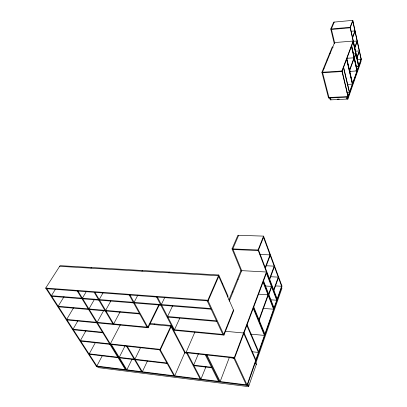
<?xml version="1.0" encoding="UTF-8"?>
<svg xmlns="http://www.w3.org/2000/svg" width="407" height="407" viewBox="0 0 407 407"><rect width="100%" height="100%" fill="white"/><g stroke="black" fill="none" stroke-linecap="round" stroke-linejoin="round"><path stroke-width="0.61" d="M97.507 366.651L98.123 367.602L248.57 386.65L256.461 363.95L255.56 361.894M227.767 296.978L228.073 296.235L218.783 275.005L60.073 265.659L45.711 288.064L96.484 366.468L247.324 385.465L282.02 286.187L263.553 236.121L237.912 235.261L232.031 248.886L241.086 270.991M332.778 47.003L332.204 47.049L321.901 72.288L328.525 98.031L348.112 97.075L361.289 59.371L352.788 20.35L333.679 22.131L330.764 29.004L334.3 43.778M329.756 97.97L330.25 99.883L347.909 99.038L361.07 61.294L360.765 59.885M281.822 285.653L247.08 384.936L96.169 365.974M361.182 58.883L347.99 96.576L328.983 97.512M273.697 289.83L278.235 277.147L270.655 276.709M356.949 57.402L359.269 50.926L355.52 51.211M273.901 290.374L278.439 277.691M357.056 57.901L359.376 51.419M259.188 320.187L268.188 295.36M268.661 294.058L271.438 286.386L265.166 285.989M349.633 70.686L354.126 58.303M354.36 57.646L355.764 53.775L353.23 53.958M268.874 294.607L271.647 286.94M354.472 58.145L355.876 54.273M258.959 319.632L267.974 294.805L258.476 294.149M349.516 70.182L354.009 57.799L346.606 58.328M269.51 278.826L274.176 266.158L266.092 265.74M354.741 47.446L357.107 41.021L353.327 41.326M269.724 279.385L274.384 266.717M354.853 47.95L357.219 41.524M330.967 99.496L330.83 99.852L330.342 97.945M247.324 385.465L234.351 357.483L266.437 272.008L240.924 270.594L228.932 299.969M348.112 97.075L341.895 71.001L353.139 41.061L334.59 42.567L322.497 72.248L329.11 98.006M266.656 272.578L234.615 358.053L186.467 352.757M353.251 41.57L342.022 71.525L322.629 72.767M265.216 267.531L270.014 254.884L259.961 254.431M352.493 37.302L354.909 30.932L351.226 31.253M265.435 268.106L270.223 255.454M352.61 37.815L355.021 31.446M229.268 357.646L220.156 381.557L206.965 355.011M358.674 66.051L350.081 27.279L352.788 20.35M352.9 20.869L350.198 27.803L331.461 29.472M276.943 299.598L258.048 249.979L263.553 236.121M263.772 236.716L258.277 250.575L233.043 249.506M233.455 309.961L223.692 334.493L173.657 329.69M156.578 297.018L173.962 330.275L223.972 335.093L233.72 310.561L218.462 275.743L59.651 266.315M205.947 366.768L200.956 379.141L187.261 352.849M332.901 47.512L333.033 47.192M334.579 43.386L334.707 43.071M229.243 301.17L241.682 270.64M198.484 353.627L193.666 365.145L211.523 367.241M222.395 284.717L222.71 283.979M334.249 22.075L331.339 28.953L334.808 43.488M238.67 235.287L232.804 248.916L241.855 271.062M184.732 352.747L174.7 375.844L160.043 349.343L171.128 325.468L150.158 323.509M223.972 335.093L207.824 300.264L218.783 275.005M218.752 276.394L208.13 300.915L46.098 288.66M200.178 379.044L186.177 352.203L194.907 332.031M179.757 318.223L174.471 329.772L157.412 297.079M171.093 326.714L160.348 349.888L110.648 344.424M172.629 305.815L167.557 316.519L216.509 320.818M147.395 361.075L142.343 371.774L127.218 346.245M154.197 324.608L154.528 323.916M164.891 297.242L161.32 304.563L210.806 308.542M140.68 347.375L134.905 359.218L166.88 362.993M132.163 358.989L126.842 369.831L111.37 344.505M158.918 304.578L147.807 327.213L97.141 322.354L103.475 310.923M97.487 322.914L148.128 327.788L159.498 304.589M168.859 272.797L169.215 272.085M125.158 345.67L119.231 357.371L134.178 359.137M137.82 295.197L134.071 302.376L160.485 304.497M120.269 324.934L110.322 343.89L160.043 349.343M102.422 355.474L96.846 366.061L46.82 288.716M142.007 271.204L142.379 270.502M120.121 311.808L113.65 323.936L94.933 292.353M118.116 357.717L89.586 354.344L89.255 353.836L95.314 342.674M110.801 301.032L105.632 310.404L139.387 313.354M85.887 330.81L80.388 340.613L109.6 343.813M102.961 292.964L99.211 299.572L133.272 302.309M94.551 299.15L88.945 308.949L104.874 310.338M77.747 321.062L73.026 329.232L102.513 332.249M86.218 291.697L82.382 298.224L98.448 299.511M73.458 307.987L66.687 319.429L96.408 322.283M91.005 268.177L91.407 267.506M64.021 296.698L58.165 306.262L88.202 308.882M55.357 289.357L51.358 295.731L81.634 298.163M330.764 29.004L350.081 27.279M329.619 53.383L330.199 53.342M326.974 59.865L327.559 59.819M357.346 59.468L361.07 59.203L352.783 21.179M323.484 68.407L324.079 68.371M356.166 66.219L357.422 66.132M356.049 66.545L358.562 66.377L353.128 41.89M321.901 72.288L341.895 71.001M349.496 71.103L350.763 71.022M355.815 70.701L357.076 70.62L351.572 46.047M349.379 71.434L356.959 70.95L351.45 46.373M347.359 84.427L352.34 84.147L346.596 59.32M346.866 92.72L349.389 92.587L343.488 67.608M337.301 99.191L339.204 99.099M346.174 98.764L347.441 98.708L347.313 99.069L346.85 97.136M232.031 248.886L258.048 249.979M237.337 279.385L238.1 279.436M275.341 285.872L281.608 286.274L263.527 237.327M232.173 292.028L232.946 292.084M271.148 299.832L276.719 300.234L266.417 273.214M45.711 288.064L207.824 300.264M262.958 308.384L273.58 309.208L263.054 282.178M51.735 296.316L81.995 298.758M82.743 298.819L98.804 300.117M99.567 300.178L133.608 302.925M134.412 302.991L160.811 305.118M161.645 305.189L211.106 309.178M58.537 306.832L88.558 309.462M89.296 309.529L105.22 310.928M105.978 310.994L139.718 313.95M167.872 317.124L216.799 321.438M149.542 324.17L170.803 326.17L184.997 353.256M225.32 331.283L243.544 332.992L255.845 361.075M250.666 334.127L264.408 335.419L253.23 308.384M67.043 319.983L96.754 322.843M73.372 329.772L102.849 332.794M252.264 351.785L258.45 352.437L246.84 325.432M186.177 352.203L234.351 357.483M80.723 341.137L109.926 344.347M184.452 352.716L186.971 352.991M229.166 357.636L234.417 358.211M193.946 365.684L211.793 367.78M89.255 353.836L117.801 357.204M119.546 357.885L134.483 359.656M135.21 359.742L167.175 363.522M78.007 291.071L126.134 369.739M77.254 291.015L125.427 369.653M126.48 346.164L141.621 371.688M94.165 292.297L112.902 323.865M129.192 294.948L147.019 327.136M159.575 349.801L173.947 375.747M129.996 295.009L148.128 327.788M171.128 325.468L185.302 352.559M206.145 354.924L219.363 381.456M205.326 354.833L218.564 381.354M207.234 300.849L222.827 334.406M233.766 357.957L246.255 384.834M247.894 383.826L248.84 385.877M247.624 384.605L248.57 386.65M255.403 362.006L255.855 363.034L281.949 288.197L281.379 286.65M255.301 362.632L256.207 364.687M244.073 332.824L255.871 359.808M247.115 324.705L258.704 351.714M253.754 306.995L264.891 334.03M253.49 307.687L264.652 334.722M263.543 280.876L274.033 307.906M263.298 281.522L273.809 308.557M258.531 249.944L277.167 298.957M342.155 71.169L348.117 96.215M347.451 97.105L347.909 99.038M343.62 67.257L349.511 92.231M346.85 58.639L352.584 83.455M346.723 58.979L352.462 83.801M351.694 45.726L357.193 70.289M350.32 27.488L358.791 65.725"/></g></svg>
